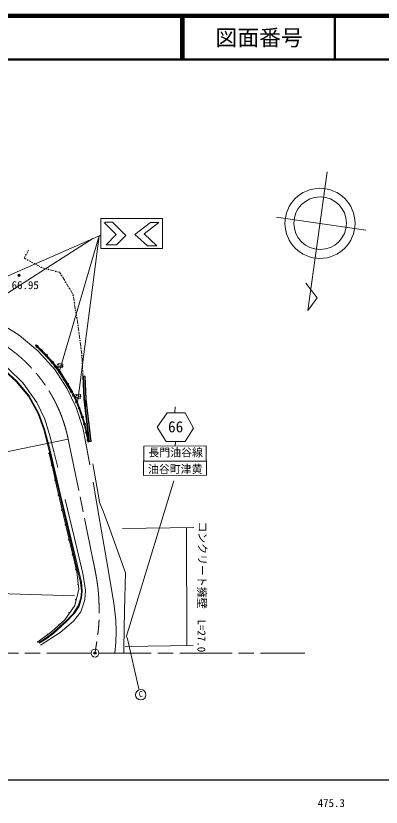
# Model space of a CAD drawing. Units: millimetres, scale not verified. Extents: x 40000 to 680000, y 20000 to 380000.
# Drawn here: x 470860 to 554583, y 198715 to 380000 of the extents above; entities that cross this region are included whole.
import ezdxf
from ezdxf.enums import TextEntityAlignment as Align

# ---------------------------------------------------------------- set-up
doc = ezdxf.new("R2010")
doc.units = ezdxf.units.MM
doc.header["$LTSCALE"] = 1000
doc.header["$PDMODE"] = 32
doc.header["$PDSIZE"] = 500
doc.linetypes.add('CHAIN', pattern=[18.5, 12, -1.5, 3.5, -1.5])
for name, color, linetype, lineweight in [('M-BGD', 7, 'Continuous', 13), ('M-BGD-HTXT', 7, 'Continuous', 13), ('M-BMK', 2, 'CHAIN', 13), ('M-BMK-SRVR', 3, 'Continuous', 13), ('M-STR-HTXT', 7, 'Continuous', 13), ('M-TTL', 2, 'Continuous', 140), ('M-TTL-BAND', 7, 'Continuous', 25), ('M-TTL-LINE', 7, 'Continuous', 50), ('M-TTL-TXT', 7, 'Continuous', 13)]:
    doc.layers.add(name, color=color, linetype=linetype, lineweight=lineweight)
doc.layers.add('M-OTRS', color=6, linetype='Continuous')
doc.styles.add('ＭＳ ゴシック', font='')
doc.styles.get('ＭＳ ゴシック').set_extended_font_data('MS Gothic')

msp = doc.modelspace()

# ---------------------------------------------------------------- linework, layer by layer
at = {"layer": 'M-BGD'}
for p, q in [((473007, 324909), (472787, 324494)), ((473740, 326291), (473359, 325572)), ((472787, 324494), (472813, 324480)), ((472813, 324480), (473252, 324240)), ((473911, 323881), (474789, 323403)), ((475447, 323044), (475886, 322804)), ((475886, 322804), (476325, 322565)), ((477001, 322249), (477969, 321998)), ((478695, 321810), (479663, 321558)), ((480389, 321370), (480873, 321244)), ((480873, 321244), (480895, 321239)), ((480895, 321239), (481143, 320831)), ((481534, 320191), (482055, 319338)), ((482446, 318697), (482967, 317844)), ((483358, 317204), (483879, 316350)), ((484045, 315626), (484127, 315133)), ((484127, 315133), (484209, 314640)), ((484331, 313900), (484413, 313407)), ((484413, 313407), (484495, 312914)), ((484618, 312174), (484700, 311680)), ((484700, 311680), (484782, 311187)), ((484905, 310447), (484987, 309954)), ((467338, 309515), (471604, 306824)), ((484987, 309954), (485068, 309461)), ((485167, 308717), (485231, 308221)), ((485231, 308221), (485295, 307726)), ((471604, 306824), (476014, 303149)), ((485390, 306982), (485454, 306486)), ((485454, 306486), (485518, 305990)), ((475374, 304497), (475516, 304638)), ((475516, 304638), (477669, 302483)), ((485614, 305246), (485741, 304254)), ((475374, 304497), (477524, 302345)), ((476014, 303149), (479812, 299010)), ((485837, 303510), (485965, 302519)), ((477524, 302345), (479174, 300512)), ((477669, 302483), (479327, 300641)), ((486010, 301770), (486038, 301271)), ((486038, 301271), (486066, 300772)), ((467643, 299238), (470891, 296294)), ((467754, 299381), (471021, 296418)), ((472517, 295869), (468968, 299357)), ((479174, 300512), (480675, 298626)), ((479327, 300641), (480839, 298742)), ((480597, 300325), (480510, 299427)), ((480510, 299427), (481508, 299330)), ((481596, 300228), (480597, 300325)), ((481009, 299378), (480960, 298877)), ((481508, 299330), (481596, 300228)), ((486107, 300023), (486135, 299523)), ((486135, 299523), (486163, 299024)), ((479812, 299010), (482527, 294694)), ((480675, 298626), (481960, 296556)), ((480839, 298742), (482131, 296661)), ((486205, 298275), (486232, 297776)), ((486232, 297776), (486250, 297462)), ((486250, 297462), (486769, 297483)), ((486459, 292166), (486250, 297462)), ((486570, 292175), (486360, 297466)), ((486869, 292198), (486660, 297478)), ((486979, 292207), (486769, 297483)), ((470891, 296294), (473733, 292837)), ((471021, 296418), (473882, 292940)), ((475640, 291403), (472517, 295869)), ((481960, 296556), (483567, 293892)), ((482131, 296661), (483742, 293988)), ((482527, 294694), (484697, 290293)), ((483567, 293892), (484651, 291705)), ((483742, 293988), (484834, 291786)), ((473733, 292837), (475991, 288856)), ((473882, 292940), (476156, 288931)), ((484689, 293355), (484602, 292457)), ((484602, 292457), (485600, 292360)), ((485688, 293258), (484689, 293355)), ((485101, 292408), (485052, 291907)), ((485600, 292360), (485688, 293258)), ((487628, 282389), (486459, 292166)), ((487737, 282403), (486570, 292175)), ((486742, 291998), (486572, 291599)), ((486742, 291998), (487002, 291652)), ((486923, 290515), (486742, 291998)), ((488035, 282437), (486869, 292198)), ((488145, 282450), (486979, 292207)), ((477478, 287601), (475640, 291403)), ((484651, 291705), (485546, 289396)), ((484697, 290293), (486183, 285578)), ((484834, 291786), (485735, 289465)), ((475991, 288856), (477250, 285227)), ((476156, 288931), (477422, 285280)), ((485546, 289396), (486497, 286526)), ((485735, 289465), (486690, 286579)), ((478591, 284089), (477478, 287601)), ((486497, 286526), (487048, 284074)), ((486690, 286579), (487243, 284117)), ((477250, 285227), (478373, 281062)), ((477422, 285280), (478548, 281106)), ((486183, 285578), (486932, 282124)), ((479602, 280179), (478591, 284089)), ((487048, 284074), (487414, 282360)), ((487243, 284117), (487613, 282387)), ((478373, 281062), (480849, 270545)), ((478548, 281106), (481024, 270587)), ((486932, 282124), (487848, 277172)), ((487414, 282360), (487628, 282389)), ((487628, 282389), (488145, 282450)), ((478492, 279769), (479403, 275909)), ((480470, 276562), (479602, 280179)), ((489885, 269607), (488494, 277376)), ((479403, 275909), (480283, 272003)), ((480283, 272003), (481172, 268105)), ((488556, 273142), (490112, 264127)), ((480849, 270545), (483042, 261399)), ((481024, 270587), (483218, 261440)), ((482203, 269187), (484234, 260620)), ((490070, 268506), (489885, 269607)), ((490704, 266875), (490070, 268506)), ((481172, 268105), (482097, 264267)), ((491987, 263483), (490704, 266875)), ((482097, 264267), (483004, 260352)), ((490112, 264127), (491609, 255361)), ((496012, 252406), (491987, 263483)), ((483042, 261399), (485098, 252729)), ((483218, 261440), (485273, 252771)), ((483004, 260352), (483942, 256485)), ((484234, 260620), (486238, 252254)), ((483942, 256485), (484843, 252628)), ((491609, 255361), (493312, 245455)), ((484843, 252628), (485304, 248684)), ((485098, 252729), (485712, 250195)), ((485273, 252771), (485890, 250225)), ((486238, 252254), (486852, 248455)), ((495793, 243853), (496012, 252406)), ((485712, 250195), (485896, 248175)), ((485890, 250225), (486077, 248174)), ((485304, 248684), (484345, 244882)), ((486852, 248455), (486649, 246184)), ((485737, 246695), (485178, 244844)), ((485914, 246659), (485344, 244769)), ((485896, 248175), (485737, 246695)), ((486077, 248174), (485914, 246659)), ((484345, 244882), (482061, 241655)), ((485178, 244844), (484267, 243371)), ((485344, 244769), (484413, 243263)), ((486649, 246184), (485732, 243464)), ((493312, 245455), (493803, 241563)), ((483972, 243037), (482372, 241388)), ((484267, 243371), (483972, 243037)), ((485732, 243464), (484104, 241335)), ((484413, 243263), (484104, 242914)), ((495628, 235030), (495793, 243853)), ((482061, 241655), (479135, 238952)), ((482372, 241388), (479437, 238705)), ((482497, 241259), (479552, 238566)), ((484104, 241335), (481048, 238727)), ((484104, 242914), (482497, 241259)), ((493803, 241563), (493863, 239059)), ((479135, 238952), (475914, 236560)), ((481048, 238727), (476490, 235829)), ((479437, 238705), (477600, 237319)), ((479552, 238566), (477702, 237171)), ((493863, 239059), (493749, 236468)), ((477600, 237319), (476129, 236405)), ((477702, 237171), (476224, 236252)), ((493749, 236468), (493522, 234009)), ((495608, 234009), (495628, 235030))]:
    msp.add_line(p, q, dxfattribs=at)
for centre, radius in [((471600, 320547), 150), ((471600, 320547), 120), ((471600, 320547), 90), ((471600, 320547), 60), ((471600, 320547), 30), ((471600, 320547), 20), ((479065, 277014), 75), ((479846, 273602), 75), ((480620, 270189), 75), ((481415, 266780), 75), ((482227, 263376), 75), ((483020, 259967), 75), ((483845, 256565), 75), ((484642, 253157), 75), ((485110, 249692), 75), ((484619, 246274), 75), ((483064, 243202), 75), ((480781, 240575), 75), ((478128, 238298), 75)]:
    msp.add_circle(centre, radius, dxfattribs=at)
for centre, start, end in [((473183, 325240), 354.44158, 174.44158), ((473183, 325240), 174.44158, 354.44158), ((473582, 324061), 354.44158, 174.44158), ((473582, 324061), 174.44158, 354.44158), ((475118, 323223), 354.44158, 174.44158), ((475118, 323223), 174.44158, 354.44158), ((476655, 322385), 354.44158, 174.44158), ((476655, 322385), 174.44158, 354.44158), ((478332, 321904), 354.44158, 174.44158), ((478332, 321904), 174.44158, 354.44158), ((480026, 321464), 354.44158, 174.44158), ((480026, 321464), 174.44158, 354.44158), ((481339, 320511), 354.44158, 174.44158), ((481339, 320511), 174.44158, 354.44158), ((482251, 319018), 354.44158, 174.44158), ((482251, 319018), 174.44158, 354.44158), ((483163, 317524), 354.44158, 174.44158), ((483163, 317524), 174.44158, 354.44158), ((483983, 315996), 354.44158, 174.44158), ((483983, 315996), 174.44158, 354.44158), ((484270, 314270), 354.44158, 174.44158), ((484270, 314270), 174.44158, 354.44158), ((484557, 312544), 354.44158, 174.44158), ((484557, 312544), 174.44158, 354.44158), ((484843, 310817), 354.44158, 174.44158), ((484843, 310817), 174.44158, 354.44158), ((485119, 309089), 354.44158, 174.44158), ((485119, 309089), 174.44158, 354.44158), ((485343, 307354), 354.44158, 174.44158), ((485343, 307354), 174.44158, 354.44158), ((485566, 305618), 354.44158, 174.44158), ((485566, 305618), 174.44158, 354.44158), ((485789, 303882), 354.44158, 174.44158), ((485789, 303882), 174.44158, 354.44158), ((485989, 302144), 354.44158, 174.44158), ((485989, 302144), 174.44158, 354.44158), ((486087, 300397), 354.44158, 174.44158), ((486087, 300397), 174.44158, 354.44158), ((486184, 298650), 354.44158, 174.44158), ((486184, 298650), 174.44158, 354.44158), ((478419, 279752), 13.28307, 193.28307), ((475870, 236620), 126.60288, 306.60288)]:
    msp.add_arc(centre, 75, start, end, dxfattribs=at)
for p in [(471600, 320547), (475711, 304283), (476733, 303322), (477840, 302223), (479236, 300619), (479980, 299614), (480924, 298394), (481947, 296702), (482719, 295584), (483561, 293982), (484090, 293050), (484811, 291544), (485363, 290114), (486100, 288099), (486589, 286486), (487054, 284503), (487421, 282771)]:
    msp.add_point(p, dxfattribs=at)
at = {"layer": 'M-BGD-HTXT'}
for p, q in [((490311, 329783), (455635, 314500)), ((488508, 328989), (462835, 312574)), ((489947, 329623), (480960, 298877)), ((489947, 329623), (485052, 291907)), ((507353, 290421), (507282, 289071)), ((507425, 282462), (507389, 281476)), ((500175, 277960), (514533, 277993)), ((507068, 273486), (496112, 237659)), ((511641, 262794), (495333, 262556)), ((509978, 262770), (510053, 235735)), ((495923, 235534), (511508, 235756))]:
    msp.add_line(p, q, dxfattribs=at)
for points in [[(490311, 333579), (504436, 333579), (504436, 326722), (490311, 326722)], [(501747, 332675), (498135, 329868), (501049, 327321), (503136, 327307), (500301, 330030), (503626, 332675)], [(505504, 289064), (509647, 289080), (511599, 285557), (509678, 282462), (505298, 282462), (503235, 285731)], [(500211, 281422), (514495, 281530), (514567, 274745), (500140, 274673)]]:
    msp.add_lwpolyline(points, close=True, dxfattribs=at)
msp.add_lwpolyline([(491301, 332701), (492994, 332701), (496043, 329652), (493923, 327532), (491548, 327532), (493884, 329868), (491082, 332669)], dxfattribs=at)
at = {"layer": 'M-BMK'}
for p, q in [((482863, 283015), (488604, 255063)), ((440938, 234009), (488112, 234009)), ((489912, 234009), (537087, 234009))]:
    msp.add_line(p, q, dxfattribs=at)
msp.add_arc((449558, 276174), 34000, 11.60681, 68.70441, dxfattribs=at)
msp.add_open_spline([(488604, 255063), (489531, 250449), (489827, 248871), (489938, 244850), (490054, 240602), (489773, 238922), (489012, 234009)], degree=3, knots=[0, 0, 0, 0, 1, 1, 1, 2, 2, 2, 2], dxfattribs=at)
at = {"layer": 'M-BMK-SRVR'}
msp.add_line((530632, 333852), (551058, 330888), dxfattribs=at)
msp.add_lwpolyline([(542237, 344280), (537738, 312516), (539952, 315372), (537345, 318765)], dxfattribs=at)
for centre, radius in [((540559, 332460), 8026), ((540595, 332495), 6026), ((489012, 234009), 900)]:
    msp.add_circle(centre, radius, dxfattribs=at)
at = {"layer": 'M-OTRS'}
msp.add_point((489012, 234009), dxfattribs=at)
at = {"layer": 'M-STR-HTXT'}
for p, q in [((482863, 283015), (460823, 278488)), ((466703, 247667), (484329, 247152)), ((496387, 237570), (499084, 225854))]:
    msp.add_line(p, q, dxfattribs=at)
msp.add_circle((499485, 224475), 1200, dxfattribs=at)
at = {"layer": 'M-TTL'}
msp.add_line((680000, 380000), (40000, 380000), dxfattribs=at)
at = {"layer": 'M-TTL-BAND'}
msp.add_line((40000, 205000), (579000, 205000), dxfattribs=at)
at = {"layer": 'M-TTL-LINE'}
for p, q in [((508747, 380000), (508747, 370000)), ((509247, 380000), (509247, 370000)), ((543997, 380000), (543997, 370000)), ((40000, 370000), (680000, 370000))]:
    msp.add_line(p, q, dxfattribs=at)

# ---------------------------------------------------------------- texts
at = {"layer": 'M-BGD', "style": 'ＭＳ ゴシック'}
msp.add_text('66.95', height=1833, dxfattribs=at).set_placement((473013, 318313), align=Align.MIDDLE_CENTER)
at = {"layer": 'M-BGD', "style": 'ＭＳ ゴシック', "width": 2}
for p in [(481060, 299798), (485152, 292828)]:
    msp.add_text('>', height=1320, rotation=354.442, dxfattribs=at).set_placement(p, align=Align.MIDDLE_CENTER)
at = {"layer": 'M-BGD-HTXT', "style": 'ＭＳ ゴシック'}
for s, height, p in [('66', 2566, (505742, 283816)), ('長門油谷線', 1833, (501243, 278495)), ('油谷町津黄', 1833, (501137, 274678))]:
    msp.add_text(s, height=height, dxfattribs=at).set_placement(p, align=Align.BOTTOM_LEFT)
msp.add_text('コンクリート擁壁\u3000L=27.0', height=1833, rotation=269.433, dxfattribs=at).set_placement((512222, 264207), align=Align.BOTTOM_LEFT)
at = {"layer": 'M-STR-HTXT', "style": 'ＭＳ ゴシック'}
msp.add_text('C', height=1320, dxfattribs=at).set_placement((499021, 225312), align=Align.TOP_LEFT)
at = {"layer": 'M-TTL-BAND', "style": 'ＭＳ ゴシック'}
msp.add_text('475.3', height=1833, dxfattribs=at).set_placement((543144, 198195), align=Align.BOTTOM_CENTER)
at = {"layer": 'M-TTL-TXT', "style": 'ＭＳ ゴシック'}
msp.add_text('図面番号', height=3666, dxfattribs=at).set_placement((526622, 375000), align=Align.MIDDLE_CENTER)

doc.saveas('drawing.dxf')
